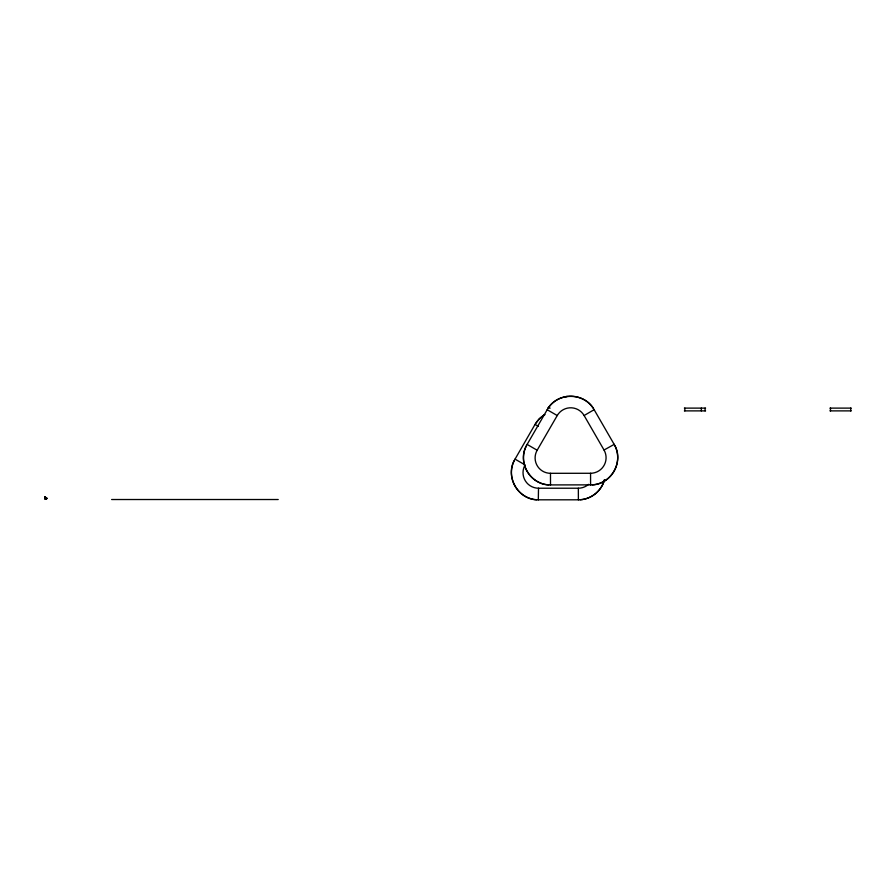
<?xml version="1.0" encoding="UTF-8"?>
<svg xmlns="http://www.w3.org/2000/svg" width="896" height="896" viewBox="0 0 896 896"><rect width="100%" height="100%" fill="white"/><g stroke="black" fill="none" stroke-linecap="round" stroke-linejoin="round"><path stroke-width="1.34" d="M44.957 499.005L44.957 496.675L45.595 498.971L46.435 499.083L46.502 497.829L46.514 498.893M45.595 498.288L46.525 497.952M45.965 499.251L45.965 497.661M46.166 497.661L45.83 498.557M46.29 498.971L46.267 497.952M45.864 498.971C46.693 495.522 46.614 501.402 45.92 497.952L45.942 498.826M45.136 498.725L45.08 497.392L45.304 498.154M524.619 465.819A15.534 15.534 0 0 0 538.507 488.219L538.306 499.811L578.558 499.811M45.214 498.59L45.013 497.112M46.166 499.251L46.099 497.829M525.101 464.923L515.043 459.133C504.269 476.034 518.448 500.651 538.474 499.811M526.288 445.973C517.014 462.851 531.261 485.766 550.502 484.915L550.491 473.312A15.389 15.389 0 0 1 537.163 450.229L527.117 444.416L526.277 445.973A26.992 26.992 0 0 0 548.733 484.87M514.954 459.301L535.136 424.245M527.027 444.584L547.288 409.573M537.163 450.229L557.234 415.542A15.534 15.534 0 0 1 584.114 415.52L594.138 409.685C584.853 391.922 556.45 391.955 547.198 409.73L557.234 415.542M535.965 422.901A26.992 26.992 0 0 1 544.925 414.512L539.336 418.813L535.046 424.413L538.395 426.339M614.096 444.248C624.826 461.171 610.602 485.755 590.576 484.87L590.565 473.278A15.534 15.534 0 0 0 604.027 450.016L614.174 444.394L594.048 409.539M565.746 396.648L567.112 396.424M580.149 499.755C591.461 499.128 601.731 490.661 604.509 479.685A27.138 27.138 0 0 1 580.149 499.755L578.379 499.811L578.346 488.219A15.534 15.534 0 0 0 588.56 484.344M550.491 473.312L590.565 473.278M550.312 484.915L590.766 484.87M547.926 408.117L550.144 408.117M684.376 408.117L705.578 408.117M829.998 408.117L851.2 408.117M684.376 410.883L705.578 410.883M829.998 410.883L851.2 410.883M538.507 488.219L578.346 488.219M44.834 496.798L45.494 496.854M45.461 498.042L46.738 497.952M45.461 498.131L46.76 498.378M44.834 498.882C49.762 498.086 43.422 500.27 45.371 496.675M111.63 499.52L278.219 499.52M584.114 415.52L604.027 450.016M850.718 408.117L850.718 410.883M830.458 408.117L830.458 410.883M705.096 408.117L705.096 410.883M701.344 408.117L701.344 410.883M684.835 408.117L684.835 410.883M548.128 408.229A27.138 27.138 0 0 1 593.197 408.173M614.925 445.805A27.138 27.138 0 0 1 592.346 484.826M536.704 499.755A27.138 27.138 0 0 1 514.203 460.701"/></g></svg>
